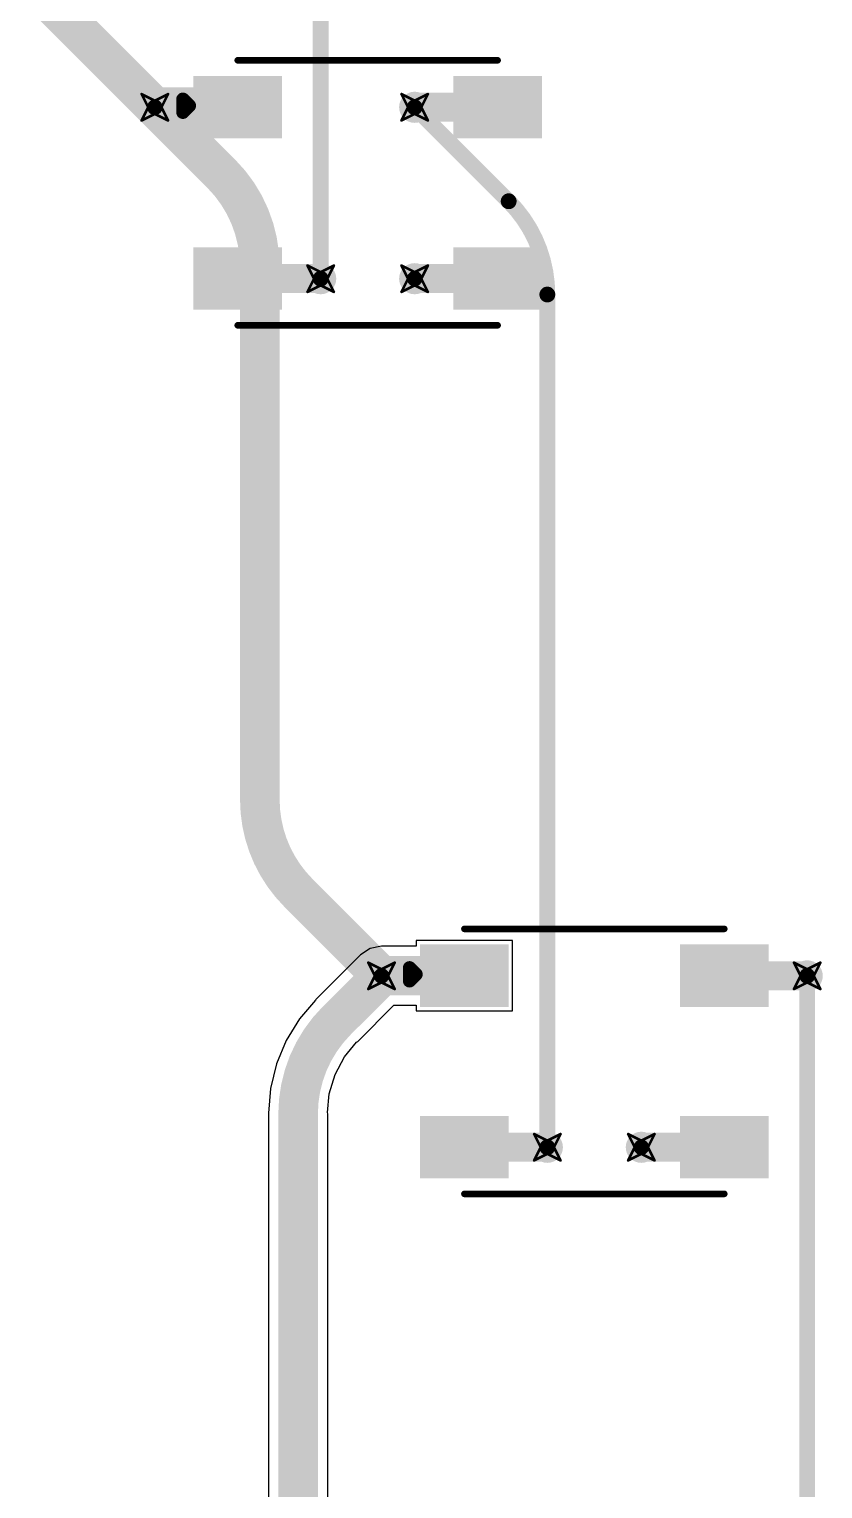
# Model space of a CAD drawing. Header units: inches. Extents: x -11 to 1110, y -7 to 455.
# Drawn here: x 234.2 to 249.47, y 139.37 to 167.47 of the extents above; entities that cross this region are included whole.
import ezdxf

# ---------------------------------------------------------------- set-up
doc = ezdxf.new("R2010")
doc.units = ezdxf.units.IN
for name, color, linetype in [('Bottom Layer', 5, 'Continuous'), ('Drill Drawing', 1, 'Continuous'), ('Top Layer', 1, 'Continuous'), ('Top Overlay', 2, 'Continuous'), ('Top Paste', 8, 'Continuous'), ('Top Solder', 216, 'Continuous'), ('Via Holes', 16, 'Continuous')]:
    doc.layers.add(name, color=color, linetype=linetype)

# ---------------------------------------------------------------- blocks, each defined once
blk = doc.blocks.new('WS2812B_B_W_82')
at = {"layer": 'Top Layer'}
for points in [[(-3.24999985, 2.15000078), (-1.75000031, 2.15000078), (-1.75000031, 1.15000278), (-3.24999985, 1.15000278)], [(3.24999985, 1.15000278), (1.75000031, 1.15000278), (1.75000031, 2.15000078), (3.24999985, 2.15000078)], [(-3.24999985, -1.15000024), (-1.75000031, -1.15000024), (-1.75000031, -2.14999824), (-3.24999985, -2.14999824)], [(1.75000031, -1.15000024), (3.24999985, -1.15000024), (3.24999985, -2.14999824), (1.75000031, -2.14999824)]]:
    blk.add_hatch(color=1, dxfattribs=at).paths.add_polyline_path(points)
at = {"layer": 'Top Paste'}
for points in [[(-3.24999985, 2.15000078), (-1.75000031, 2.15000078), (-1.75000031, 1.15000278), (-3.24999985, 1.15000278)], [(3.24999985, 1.15000278), (1.75000031, 1.15000278), (1.75000031, 2.15000078), (3.24999985, 2.15000078)], [(-3.24999985, -1.15000024), (-1.75000031, -1.15000024), (-1.75000031, -2.14999824), (-3.24999985, -2.14999824)], [(1.75000031, -1.15000024), (3.24999985, -1.15000024), (3.24999985, -2.14999824), (1.75000031, -2.14999824)]]:
    blk.add_hatch(color=8, dxfattribs=at).paths.add_polyline_path(points)
at = {"layer": 'Top Solder'}
for points in [[(-3.35159985, 2.25160078), (-1.64840031, 2.25160078), (-1.64840031, 1.04840278), (-3.35159985, 1.04840278)], [(3.35159985, 1.04840278), (1.64840031, 1.04840278), (1.64840031, 2.25160078), (3.35159985, 2.25160078)], [(-3.35159985, -1.04840024), (-1.64840031, -1.04840024), (-1.64840031, -2.25159824), (-3.35159985, -2.25159824)], [(1.64840031, -1.04840024), (3.35159985, -1.04840024), (3.35159985, -2.25159824), (1.64840031, -2.25159824)]]:
    blk.add_hatch(color=216, dxfattribs=at).paths.add_polyline_path(points)
at = {"layer": 'Top Overlay'}
for points in [[(-2.50000008, 2.55080008, 0.127, 0.127, 0), (2.50000008, 2.55080008, 0.127, 0.127, 0)], [(-3.556, 1.8034, 0.254, 0.254, 0), (-3.429, 1.6764, 0.254, 0.254, 0)], [(-3.556, 1.5494, 0.254, 0.254, 0), (-3.556, 1.8034, 0.254, 0.254, 0)], [(-3.556, 1.5494, 0.254, 0.254, 0), (-3.429, 1.6764, 0.254, 0.254, 0)], [(-2.50000008, -2.55079754, 0.127, 0.127, 0), (2.50000008, -2.55079754, 0.127, 0.127, 0)]]:
    blk.add_lwpolyline(points, format="xyseb", dxfattribs=at)
for points in [[(-2.53175008, 2.55080008, 0.0635, 0.0635, 1), (-2.46825008, 2.55080008, 0.0635, 0.0635, 1)], [(2.46825008, 2.55080008, 0.0635, 0.0635, 1), (2.53175008, 2.55080008, 0.0635, 0.0635, 1)], [(-3.619499999999999, 1.8034, 0.127, 0.127, 1), (-3.4925, 1.8034, 0.127, 0.127, 1)], [(-3.619499999999999, 1.8034, 0.127, 0.127, 1), (-3.4925, 1.8034, 0.127, 0.127, 1)], [(-3.4925, 1.6764, 0.127, 0.127, 1), (-3.3655, 1.6764, 0.127, 0.127, 1)], [(-3.4925, 1.6764, 0.127, 0.127, 1), (-3.3655, 1.6764, 0.127, 0.127, 1)], [(-3.619499999999999, 1.5494, 0.127, 0.127, 1), (-3.4925, 1.5494, 0.127, 0.127, 1)], [(-3.619499999999999, 1.5494, 0.127, 0.127, 1), (-3.4925, 1.5494, 0.127, 0.127, 1)], [(-2.53175008, -2.55079754, 0.0635, 0.0635, 1), (-2.46825008, -2.55079754, 0.0635, 0.0635, 1)], [(2.46825008, -2.55079754, 0.0635, 0.0635, 1), (2.53175008, -2.55079754, 0.0635, 0.0635, 1)]]:
    blk.add_lwpolyline(points, format="xyseb", close=True, dxfattribs=at)
blk = doc.blocks.new('WS2812B_B_W_91')
at = {"layer": 'Top Layer'}
for points in [[(-3.24999985, 2.15000078), (-1.75000031, 2.15000078), (-1.75000031, 1.15000278), (-3.24999985, 1.15000278)], [(3.24999985, 1.15000278), (1.75000031, 1.15000278), (1.75000031, 2.15000078), (3.24999985, 2.15000078)], [(-3.24999985, -1.15000024), (-1.75000031, -1.15000024), (-1.75000031, -2.14999824), (-3.24999985, -2.14999824)], [(1.75000031, -1.15000024), (3.24999985, -1.15000024), (3.24999985, -2.14999824), (1.75000031, -2.14999824)]]:
    blk.add_hatch(color=1, dxfattribs=at).paths.add_polyline_path(points)
at = {"layer": 'Top Paste'}
for points in [[(-3.24999985, 2.15000078), (-1.75000031, 2.15000078), (-1.75000031, 1.15000278), (-3.24999985, 1.15000278)], [(3.24999985, 1.15000278), (1.75000031, 1.15000278), (1.75000031, 2.15000078), (3.24999985, 2.15000078)], [(-3.24999985, -1.15000024), (-1.75000031, -1.15000024), (-1.75000031, -2.14999824), (-3.24999985, -2.14999824)], [(1.75000031, -1.15000024), (3.24999985, -1.15000024), (3.24999985, -2.14999824), (1.75000031, -2.14999824)]]:
    blk.add_hatch(color=8, dxfattribs=at).paths.add_polyline_path(points)
at = {"layer": 'Top Solder'}
for points in [[(-3.35159985, 2.25160078), (-1.64840031, 2.25160078), (-1.64840031, 1.04840278), (-3.35159985, 1.04840278)], [(3.35159985, 1.04840278), (1.64840031, 1.04840278), (1.64840031, 2.25160078), (3.35159985, 2.25160078)], [(-3.35159985, -1.04840024), (-1.64840031, -1.04840024), (-1.64840031, -2.25159824), (-3.35159985, -2.25159824)], [(1.64840031, -1.04840024), (3.35159985, -1.04840024), (3.35159985, -2.25159824), (1.64840031, -2.25159824)]]:
    blk.add_hatch(color=216, dxfattribs=at).paths.add_polyline_path(points)
at = {"layer": 'Top Overlay'}
for points in [[(-2.50000008, 2.55080008, 0.127, 0.127, 0), (2.50000008, 2.55080008, 0.127, 0.127, 0)], [(-3.556, 1.8034, 0.254, 0.254, 0), (-3.429, 1.6764, 0.254, 0.254, 0)], [(-3.556, 1.5494, 0.254, 0.254, 0), (-3.556, 1.8034, 0.254, 0.254, 0)], [(-3.556, 1.5494, 0.254, 0.254, 0), (-3.429, 1.6764, 0.254, 0.254, 0)], [(-2.50000008, -2.55079754, 0.127, 0.127, 0), (2.50000008, -2.55079754, 0.127, 0.127, 0)]]:
    blk.add_lwpolyline(points, format="xyseb", dxfattribs=at)
for points in [[(-2.53175008, 2.55080008, 0.0635, 0.0635, 1), (-2.46825008, 2.55080008, 0.0635, 0.0635, 1)], [(2.46825008, 2.55080008, 0.0635, 0.0635, 1), (2.53175008, 2.55080008, 0.0635, 0.0635, 1)], [(-3.619499999999999, 1.8034, 0.127, 0.127, 1), (-3.4925, 1.8034, 0.127, 0.127, 1)], [(-3.619499999999999, 1.8034, 0.127, 0.127, 1), (-3.4925, 1.8034, 0.127, 0.127, 1)], [(-3.4925, 1.6764, 0.127, 0.127, 1), (-3.3655, 1.6764, 0.127, 0.127, 1)], [(-3.4925, 1.6764, 0.127, 0.127, 1), (-3.3655, 1.6764, 0.127, 0.127, 1)], [(-3.619499999999999, 1.5494, 0.127, 0.127, 1), (-3.4925, 1.5494, 0.127, 0.127, 1)], [(-3.619499999999999, 1.5494, 0.127, 0.127, 1), (-3.4925, 1.5494, 0.127, 0.127, 1)], [(-2.53175008, -2.55079754, 0.0635, 0.0635, 1), (-2.46825008, -2.55079754, 0.0635, 0.0635, 1)], [(2.46825008, -2.55079754, 0.0635, 0.0635, 1), (2.53175008, -2.55079754, 0.0635, 0.0635, 1)]]:
    blk.add_lwpolyline(points, format="xyseb", close=True, dxfattribs=at)

msp = doc.modelspace()

# ---------------------------------------------------------------- hatches: boundary and pattern name
at = {"layer": 'Bottom Layer'}
h = msp.add_hatch(color=5, dxfattribs=at)
edge = h.paths.add_edge_path()
edge.add_arc((236.61236904, 165.96681056), 0.2999994, 0, 360)
h = msp.add_hatch(color=5, dxfattribs=at)
edge = h.paths.add_edge_path()
edge.add_arc((241.6123692, 165.96681056), 0.2999994, 0, 360)
h = msp.add_hatch(color=5, dxfattribs=at)
edge = h.paths.add_edge_path()
edge.add_arc((239.80363012, 162.66680954), 0.2999994, 0, 360)
h = msp.add_hatch(color=5, dxfattribs=at)
edge = h.paths.add_edge_path()
edge.add_arc((241.6123692, 162.66680954), 0.2999994, 0, 360)
h = msp.add_hatch(color=5, dxfattribs=at)
edge = h.paths.add_edge_path()
edge.add_arc((240.97386654, 149.24466468), 0.2999994, 0, 360)
h = msp.add_hatch(color=5, dxfattribs=at)
edge = h.paths.add_edge_path()
edge.add_arc((249.16512778, 149.24466468), 0.2999994, 0, 360)
h = msp.add_hatch(color=5, dxfattribs=at)
edge = h.paths.add_edge_path()
edge.add_arc((244.16512762, 145.94466366), 0.2999994, 0, 360)
h = msp.add_hatch(color=5, dxfattribs=at)
edge = h.paths.add_edge_path()
edge.add_arc((245.9738667, 145.94466366), 0.2999994, 0, 360)
at = {"layer": 'Top Layer'}
h = msp.add_hatch(color=1, dxfattribs=at)
edge = h.paths.add_edge_path()
edge.add_arc((236.61236904, 165.96681056), 0.2999994, 0, 360)
h = msp.add_hatch(color=1, dxfattribs=at)
edge = h.paths.add_edge_path()
edge.add_arc((241.6123692, 165.96681056), 0.2999994, 0, 360)
h = msp.add_hatch(color=1, dxfattribs=at)
edge = h.paths.add_edge_path()
edge.add_arc((239.80363012, 162.66680954), 0.2999994, 0, 360)
h = msp.add_hatch(color=1, dxfattribs=at)
edge = h.paths.add_edge_path()
edge.add_arc((241.6123692, 162.66680954), 0.2999994, 0, 360)
h = msp.add_hatch(color=1, dxfattribs=at)
edge = h.paths.add_edge_path()
edge.add_arc((240.97386654, 149.24466468), 0.2999994, 0, 360)
h = msp.add_hatch(color=1, dxfattribs=at)
edge = h.paths.add_edge_path()
edge.add_arc((249.16512778, 149.24466468), 0.2999994, 0, 360)
h = msp.add_hatch(color=1, dxfattribs=at)
edge = h.paths.add_edge_path()
edge.add_arc((244.16512762, 145.94466366), 0.2999994, 0, 360)
h = msp.add_hatch(color=1, dxfattribs=at)
edge = h.paths.add_edge_path()
edge.add_arc((245.9738667, 145.94466366), 0.2999994, 0, 360)
at = {"layer": 'Via Holes'}
h = msp.add_hatch(color=7, dxfattribs=at)
edge = h.paths.add_edge_path()
edge.add_arc((236.61236904, 165.96681056), 0.1499997, 0, 360)
h = msp.add_hatch(color=7, dxfattribs=at)
edge = h.paths.add_edge_path()
edge.add_arc((241.6123692, 165.96681056), 0.1499997, 0, 360)
h = msp.add_hatch(color=7, dxfattribs=at)
edge = h.paths.add_edge_path()
edge.add_arc((239.80363012, 162.66680954), 0.1499997, 0, 360)
h = msp.add_hatch(color=7, dxfattribs=at)
edge = h.paths.add_edge_path()
edge.add_arc((241.6123692, 162.66680954), 0.1499997, 0, 360)
h = msp.add_hatch(color=7, dxfattribs=at)
edge = h.paths.add_edge_path()
edge.add_arc((240.97386654, 149.24466468), 0.1499997, 0, 360)
h = msp.add_hatch(color=7, dxfattribs=at)
edge = h.paths.add_edge_path()
edge.add_arc((249.16512778, 149.24466468), 0.1499997, 0, 360)
h = msp.add_hatch(color=7, dxfattribs=at)
edge = h.paths.add_edge_path()
edge.add_arc((244.16512762, 145.94466366), 0.1499997, 0, 360)
h = msp.add_hatch(color=7, dxfattribs=at)
edge = h.paths.add_edge_path()
edge.add_arc((245.9738667, 145.94466366), 0.1499997, 0, 360)

# ---------------------------------------------------------------- linework, layer by layer
at = {"layer": 'Bottom Layer'}
for points in [[(239.80363012, 162.66680954, 0.3048, 0.3048, 0), (239.80363012, 178.8236454, 0.3048, 0.3048, 0)], [(234.57634822, 168.00283138, 0.7619999999999999, 0.7619999999999999, 0), (236.61236904, 165.96681056, 0.7619999999999999, 0.7619999999999999, 0)], [(236.61236904, 165.96681056, 0.7619999999999999, 0.7619999999999999, 0), (237.88905178, 164.69012782, 0.7619999999999999, 0.7619999999999999, 0)], [(241.6123692, 165.96681056, 0.3048, 0.3048, 0), (243.4211794, 164.15800036, 0.3048, 0.3048, 0)], [(237.88905178, 164.69012782, 0.7619999999999999, 0.7619999999999999, -0.198912367379658), (238.633, 162.89407604, 0.7619999999999999, 0.7619999999999999, 0)], [(243.4211794, 164.15800036, 0.3048, 0.3048, -0.198912367379658), (244.16512762, 162.36194858, 0.3048, 0.3048, 0)], [(238.633, 152.63763478, 0.7619999999999999, 0.7619999999999999, 0), (238.633, 162.89407604, 0.7619999999999999, 0.7619999999999999, 0)], [(244.16512762, 145.94466366, 0.3048, 0.3048, 0), (244.16512762, 162.36194858, 0.3048, 0.3048, 0)], [(239.37694822, 150.841583, 0.7619999999999999, 0.7619999999999999, -0.198912367379658), (238.633, 152.63763478, 0.7619999999999999, 0.7619999999999999, 0)], [(239.37694822, 150.841583, 0.7619999999999999, 0.7619999999999999, 0), (240.97386654, 149.24466468, 0.7619999999999999, 0.7619999999999999, 0)], [(249.16512778, 149.24466468, 0.5588, 0.5588, 0), (249.16512778, 149.24805558, 0.5588, 0.5588, 0)], [(249.16512778, 135.69223052, 0.3048, 0.3048, 0), (249.16512778, 149.24466468, 0.3048, 0.3048, 0)]]:
    msp.add_lwpolyline(points, format="xyseb", dxfattribs=at)
for points in [[(236.42186904, 165.96681056, 0.3809999999999999, 0.3809999999999999, 1), (236.80286904, 165.96681056, 0.3809999999999999, 0.3809999999999999, 1)], [(236.42186904, 165.96681056, 0.3809999999999999, 0.3809999999999999, 1), (236.80286904, 165.96681056, 0.3809999999999999, 0.3809999999999999, 1)], [(241.5361692, 165.96681056, 0.1524, 0.1524, 1), (241.6885692, 165.96681056, 0.1524, 0.1524, 1)], [(237.69855178, 164.69012782, 0.3809999999999999, 0.3809999999999999, 1), (238.07955178, 164.69012782, 0.3809999999999999, 0.3809999999999999, 1)], [(237.69855178, 164.69012782, 0.3809999999999999, 0.3809999999999999, 1), (238.07955178, 164.69012782, 0.3809999999999999, 0.3809999999999999, 1)], [(243.3449794, 164.15800036, 0.1524, 0.1524, 1), (243.4973794, 164.15800036, 0.1524, 0.1524, 1)], [(243.3449794, 164.15800036, 0.1524, 0.1524, 1), (243.4973794, 164.15800036, 0.1524, 0.1524, 1)], [(238.4425, 162.89407604, 0.3809999999999999, 0.3809999999999999, 1), (238.8235, 162.89407604, 0.3809999999999999, 0.3809999999999999, 1)], [(238.4425, 162.89407604, 0.3809999999999999, 0.3809999999999999, 1), (238.8235, 162.89407604, 0.3809999999999999, 0.3809999999999999, 1)], [(239.72743012, 162.66680954, 0.1524, 0.1524, 1), (239.87983012, 162.66680954, 0.1524, 0.1524, 1)], [(244.08892762, 162.36194858, 0.1524, 0.1524, 1), (244.24132762, 162.36194858, 0.1524, 0.1524, 1)], [(244.08892762, 162.36194858, 0.1524, 0.1524, 1), (244.24132762, 162.36194858, 0.1524, 0.1524, 1)], [(238.4425, 152.63763478, 0.3809999999999999, 0.3809999999999999, 1), (238.8235, 152.63763478, 0.3809999999999999, 0.3809999999999999, 1)], [(238.4425, 152.63763478, 0.3809999999999999, 0.3809999999999999, 1), (238.8235, 152.63763478, 0.3809999999999999, 0.3809999999999999, 1)], [(239.18644822, 150.841583, 0.3809999999999999, 0.3809999999999999, 1), (239.56744822, 150.841583, 0.3809999999999999, 0.3809999999999999, 1)], [(239.18644822, 150.841583, 0.3809999999999999, 0.3809999999999999, 1), (239.56744822, 150.841583, 0.3809999999999999, 0.3809999999999999, 1)], [(240.78336654, 149.24466468, 0.3809999999999999, 0.3809999999999999, 1), (241.16436654, 149.24466468, 0.3809999999999999, 0.3809999999999999, 1)], [(249.02542778, 149.24805558, 0.2794, 0.2794, 1), (249.30482778, 149.24805558, 0.2794, 0.2794, 1)], [(249.02542778, 149.24466468, 0.2794, 0.2794, 1), (249.30482778, 149.24466468, 0.2794, 0.2794, 1)], [(249.08892778, 149.24466468, 0.1524, 0.1524, 1), (249.24132778, 149.24466468, 0.1524, 0.1524, 1)], [(244.08892762, 145.94466366, 0.1524, 0.1524, 1), (244.24132762, 145.94466366, 0.1524, 0.1524, 1)]]:
    msp.add_lwpolyline(points, format="xyseb", close=True, dxfattribs=at)
at = {"layer": 'Drill Drawing'}
for points in [[(236.35836904, 166.22081056, 0.0508, 0.0508, 0), (236.61236904, 166.09381056, 0.0508, 0.0508, 0)], [(236.35836904, 166.22081056, 0.0508, 0.0508, 0), (236.48536904, 165.96681056, 0.0508, 0.0508, 0)], [(236.61236904, 166.09381056, 0.0508, 0.0508, 0), (236.86636904, 166.22081056, 0.0508, 0.0508, 0)], [(236.73936904, 165.96681056, 0.0508, 0.0508, 0), (236.86636904, 166.22081056, 0.0508, 0.0508, 0)], [(241.3583692, 166.22081056, 0.0508, 0.0508, 0), (241.6123692, 166.09381056, 0.0508, 0.0508, 0)], [(241.3583692, 166.22081056, 0.0508, 0.0508, 0), (241.4853692, 165.96681056, 0.0508, 0.0508, 0)], [(241.6123692, 166.09381056, 0.0508, 0.0508, 0), (241.8663692, 166.22081056, 0.0508, 0.0508, 0)], [(241.7393692, 165.96681056, 0.0508, 0.0508, 0), (241.8663692, 166.22081056, 0.0508, 0.0508, 0)], [(236.35836904, 165.71281056, 0.0508, 0.0508, 0), (236.48536904, 165.96681056, 0.0508, 0.0508, 0)], [(236.35836904, 165.71281056, 0.0508, 0.0508, 0), (236.61236904, 165.83981056, 0.0508, 0.0508, 0)], [(236.61236904, 165.83981056, 0.0508, 0.0508, 0), (236.86636904, 165.71281056, 0.0508, 0.0508, 0)], [(236.73936904, 165.96681056, 0.0508, 0.0508, 0), (236.86636904, 165.71281056, 0.0508, 0.0508, 0)], [(241.3583692, 165.71281056, 0.0508, 0.0508, 0), (241.4853692, 165.96681056, 0.0508, 0.0508, 0)], [(241.3583692, 165.71281056, 0.0508, 0.0508, 0), (241.6123692, 165.83981056, 0.0508, 0.0508, 0)], [(241.6123692, 165.83981056, 0.0508, 0.0508, 0), (241.8663692, 165.71281056, 0.0508, 0.0508, 0)], [(241.7393692, 165.96681056, 0.0508, 0.0508, 0), (241.8663692, 165.71281056, 0.0508, 0.0508, 0)], [(239.54963012, 162.92080954, 0.0508, 0.0508, 0), (239.80363012, 162.79380954, 0.0508, 0.0508, 0)], [(239.54963012, 162.92080954, 0.0508, 0.0508, 0), (239.67663012, 162.66680954, 0.0508, 0.0508, 0)], [(239.80363012, 162.79380954, 0.0508, 0.0508, 0), (240.05763012, 162.92080954, 0.0508, 0.0508, 0)], [(239.93063012, 162.66680954, 0.0508, 0.0508, 0), (240.05763012, 162.92080954, 0.0508, 0.0508, 0)], [(241.3583692, 162.92080954, 0.0508, 0.0508, 0), (241.6123692, 162.79380954, 0.0508, 0.0508, 0)], [(241.3583692, 162.92080954, 0.0508, 0.0508, 0), (241.4853692, 162.66680954, 0.0508, 0.0508, 0)], [(241.6123692, 162.79380954, 0.0508, 0.0508, 0), (241.8663692, 162.92080954, 0.0508, 0.0508, 0)], [(241.7393692, 162.66680954, 0.0508, 0.0508, 0), (241.8663692, 162.92080954, 0.0508, 0.0508, 0)], [(239.54963012, 162.41280954, 0.0508, 0.0508, 0), (239.67663012, 162.66680954, 0.0508, 0.0508, 0)], [(239.54963012, 162.41280954, 0.0508, 0.0508, 0), (239.80363012, 162.53980954, 0.0508, 0.0508, 0)], [(239.80363012, 162.53980954, 0.0508, 0.0508, 0), (240.05763012, 162.41280954, 0.0508, 0.0508, 0)], [(239.93063012, 162.66680954, 0.0508, 0.0508, 0), (240.05763012, 162.41280954, 0.0508, 0.0508, 0)], [(241.3583692, 162.41280954, 0.0508, 0.0508, 0), (241.4853692, 162.66680954, 0.0508, 0.0508, 0)], [(241.3583692, 162.41280954, 0.0508, 0.0508, 0), (241.6123692, 162.53980954, 0.0508, 0.0508, 0)], [(241.6123692, 162.53980954, 0.0508, 0.0508, 0), (241.8663692, 162.41280954, 0.0508, 0.0508, 0)], [(241.7393692, 162.66680954, 0.0508, 0.0508, 0), (241.8663692, 162.41280954, 0.0508, 0.0508, 0)], [(240.71986654, 149.49866468, 0.0508, 0.0508, 0), (240.97386654, 149.37166468, 0.0508, 0.0508, 0)], [(240.71986654, 149.49866468, 0.0508, 0.0508, 0), (240.84686654, 149.24466468, 0.0508, 0.0508, 0)], [(240.97386654, 149.37166468, 0.0508, 0.0508, 0), (241.22786654, 149.49866468, 0.0508, 0.0508, 0)], [(241.10086654, 149.24466468, 0.0508, 0.0508, 0), (241.22786654, 149.49866468, 0.0508, 0.0508, 0)], [(248.91112778, 149.49866468, 0.0508, 0.0508, 0), (249.16512778, 149.37166468, 0.0508, 0.0508, 0)], [(248.91112778, 149.49866468, 0.0508, 0.0508, 0), (249.03812778, 149.24466468, 0.0508, 0.0508, 0)], [(249.16512778, 149.37166468, 0.0508, 0.0508, 0), (249.41912778, 149.49866468, 0.0508, 0.0508, 0)], [(249.29212778, 149.24466468, 0.0508, 0.0508, 0), (249.41912778, 149.49866468, 0.0508, 0.0508, 0)], [(240.71986654, 148.99066468, 0.0508, 0.0508, 0), (240.84686654, 149.24466468, 0.0508, 0.0508, 0)], [(241.10086654, 149.24466468, 0.0508, 0.0508, 0), (241.22786654, 148.99066468, 0.0508, 0.0508, 0)], [(248.91112778, 148.99066468, 0.0508, 0.0508, 0), (249.03812778, 149.24466468, 0.0508, 0.0508, 0)], [(249.29212778, 149.24466468, 0.0508, 0.0508, 0), (249.41912778, 148.99066468, 0.0508, 0.0508, 0)], [(240.71986654, 148.99066468, 0.0508, 0.0508, 0), (240.97386654, 149.11766468, 0.0508, 0.0508, 0)], [(240.97386654, 149.11766468, 0.0508, 0.0508, 0), (241.22786654, 148.99066468, 0.0508, 0.0508, 0)], [(248.91112778, 148.99066468, 0.0508, 0.0508, 0), (249.16512778, 149.11766468, 0.0508, 0.0508, 0)], [(249.16512778, 149.11766468, 0.0508, 0.0508, 0), (249.41912778, 148.99066468, 0.0508, 0.0508, 0)], [(243.91112762, 146.19866366, 0.0508, 0.0508, 0), (244.16512762, 146.07166366, 0.0508, 0.0508, 0)], [(243.91112762, 146.19866366, 0.0508, 0.0508, 0), (244.03812762, 145.94466366, 0.0508, 0.0508, 0)], [(244.16512762, 146.07166366, 0.0508, 0.0508, 0), (244.41912762, 146.19866366, 0.0508, 0.0508, 0)], [(244.29212762, 145.94466366, 0.0508, 0.0508, 0), (244.41912762, 146.19866366, 0.0508, 0.0508, 0)], [(245.7198667, 146.19866366, 0.0508, 0.0508, 0), (245.9738667, 146.07166366, 0.0508, 0.0508, 0)], [(245.7198667, 146.19866366, 0.0508, 0.0508, 0), (245.8468667, 145.94466366, 0.0508, 0.0508, 0)], [(245.9738667, 146.07166366, 0.0508, 0.0508, 0), (246.2278667, 146.19866366, 0.0508, 0.0508, 0)], [(246.1008667, 145.94466366, 0.0508, 0.0508, 0), (246.2278667, 146.19866366, 0.0508, 0.0508, 0)], [(243.91112762, 145.69066366, 0.0508, 0.0508, 0), (244.03812762, 145.94466366, 0.0508, 0.0508, 0)], [(244.29212762, 145.94466366, 0.0508, 0.0508, 0), (244.41912762, 145.69066366, 0.0508, 0.0508, 0)], [(245.7198667, 145.69066366, 0.0508, 0.0508, 0), (245.8468667, 145.94466366, 0.0508, 0.0508, 0)], [(246.1008667, 145.94466366, 0.0508, 0.0508, 0), (246.2278667, 145.69066366, 0.0508, 0.0508, 0)], [(243.91112762, 145.69066366, 0.0508, 0.0508, 0), (244.16512762, 145.81766366, 0.0508, 0.0508, 0)], [(244.16512762, 145.81766366, 0.0508, 0.0508, 0), (244.41912762, 145.69066366, 0.0508, 0.0508, 0)], [(245.7198667, 145.69066366, 0.0508, 0.0508, 0), (245.9738667, 145.81766366, 0.0508, 0.0508, 0)], [(245.9738667, 145.81766366, 0.0508, 0.0508, 0), (246.2278667, 145.69066366, 0.0508, 0.0508, 0)]]:
    msp.add_lwpolyline(points, format="xyseb", dxfattribs=at)
for points in [[(236.34566904, 166.22081056, 0.0254, 0.0254, 1), (236.37106904, 166.22081056, 0.0254, 0.0254, 1)], [(236.34566904, 166.22081056, 0.0254, 0.0254, 1), (236.37106904, 166.22081056, 0.0254, 0.0254, 1)], [(236.59966904, 166.09381056, 0.0254, 0.0254, 1), (236.62506904, 166.09381056, 0.0254, 0.0254, 1)], [(236.59966904, 166.09381056, 0.0254, 0.0254, 1), (236.62506904, 166.09381056, 0.0254, 0.0254, 1)], [(236.85366904, 166.22081056, 0.0254, 0.0254, 1), (236.87906904, 166.22081056, 0.0254, 0.0254, 1)], [(236.85366904, 166.22081056, 0.0254, 0.0254, 1), (236.87906904, 166.22081056, 0.0254, 0.0254, 1)], [(241.3456692, 166.22081056, 0.0254, 0.0254, 1), (241.3710692, 166.22081056, 0.0254, 0.0254, 1)], [(241.3456692, 166.22081056, 0.0254, 0.0254, 1), (241.3710692, 166.22081056, 0.0254, 0.0254, 1)], [(241.5996692, 166.09381056, 0.0254, 0.0254, 1), (241.6250692, 166.09381056, 0.0254, 0.0254, 1)], [(241.5996692, 166.09381056, 0.0254, 0.0254, 1), (241.6250692, 166.09381056, 0.0254, 0.0254, 1)], [(241.8536692, 166.22081056, 0.0254, 0.0254, 1), (241.8790692, 166.22081056, 0.0254, 0.0254, 1)], [(241.8536692, 166.22081056, 0.0254, 0.0254, 1), (241.8790692, 166.22081056, 0.0254, 0.0254, 1)], [(236.47266904, 165.96681056, 0.0254, 0.0254, 1), (236.49806904, 165.96681056, 0.0254, 0.0254, 1)], [(236.47266904, 165.96681056, 0.0254, 0.0254, 1), (236.49806904, 165.96681056, 0.0254, 0.0254, 1)], [(236.59966904, 165.83981056, 0.0254, 0.0254, 1), (236.62506904, 165.83981056, 0.0254, 0.0254, 1)], [(236.59966904, 165.83981056, 0.0254, 0.0254, 1), (236.62506904, 165.83981056, 0.0254, 0.0254, 1)], [(236.72666904, 165.96681056, 0.0254, 0.0254, 1), (236.75206904, 165.96681056, 0.0254, 0.0254, 1)], [(236.72666904, 165.96681056, 0.0254, 0.0254, 1), (236.75206904, 165.96681056, 0.0254, 0.0254, 1)], [(241.4726692, 165.96681056, 0.0254, 0.0254, 1), (241.4980692, 165.96681056, 0.0254, 0.0254, 1)], [(241.4726692, 165.96681056, 0.0254, 0.0254, 1), (241.4980692, 165.96681056, 0.0254, 0.0254, 1)], [(241.5996692, 165.83981056, 0.0254, 0.0254, 1), (241.6250692, 165.83981056, 0.0254, 0.0254, 1)], [(241.5996692, 165.83981056, 0.0254, 0.0254, 1), (241.6250692, 165.83981056, 0.0254, 0.0254, 1)], [(241.7266692, 165.96681056, 0.0254, 0.0254, 1), (241.7520692, 165.96681056, 0.0254, 0.0254, 1)], [(241.7266692, 165.96681056, 0.0254, 0.0254, 1), (241.7520692, 165.96681056, 0.0254, 0.0254, 1)], [(236.34566904, 165.71281056, 0.0254, 0.0254, 1), (236.37106904, 165.71281056, 0.0254, 0.0254, 1)], [(236.34566904, 165.71281056, 0.0254, 0.0254, 1), (236.37106904, 165.71281056, 0.0254, 0.0254, 1)], [(236.85366904, 165.71281056, 0.0254, 0.0254, 1), (236.87906904, 165.71281056, 0.0254, 0.0254, 1)], [(236.85366904, 165.71281056, 0.0254, 0.0254, 1), (236.87906904, 165.71281056, 0.0254, 0.0254, 1)], [(241.3456692, 165.71281056, 0.0254, 0.0254, 1), (241.3710692, 165.71281056, 0.0254, 0.0254, 1)], [(241.3456692, 165.71281056, 0.0254, 0.0254, 1), (241.3710692, 165.71281056, 0.0254, 0.0254, 1)], [(241.8536692, 165.71281056, 0.0254, 0.0254, 1), (241.8790692, 165.71281056, 0.0254, 0.0254, 1)], [(241.8536692, 165.71281056, 0.0254, 0.0254, 1), (241.8790692, 165.71281056, 0.0254, 0.0254, 1)], [(239.53693012, 162.92080954, 0.0254, 0.0254, 1), (239.56233012, 162.92080954, 0.0254, 0.0254, 1)], [(239.53693012, 162.92080954, 0.0254, 0.0254, 1), (239.56233012, 162.92080954, 0.0254, 0.0254, 1)], [(239.79093012, 162.79380954, 0.0254, 0.0254, 1), (239.81633012, 162.79380954, 0.0254, 0.0254, 1)], [(239.79093012, 162.79380954, 0.0254, 0.0254, 1), (239.81633012, 162.79380954, 0.0254, 0.0254, 1)], [(240.04493012, 162.92080954, 0.0254, 0.0254, 1), (240.07033012, 162.92080954, 0.0254, 0.0254, 1)], [(240.04493012, 162.92080954, 0.0254, 0.0254, 1), (240.07033012, 162.92080954, 0.0254, 0.0254, 1)], [(241.3456692, 162.92080954, 0.0254, 0.0254, 1), (241.3710692, 162.92080954, 0.0254, 0.0254, 1)], [(241.3456692, 162.92080954, 0.0254, 0.0254, 1), (241.3710692, 162.92080954, 0.0254, 0.0254, 1)], [(241.5996692, 162.79380954, 0.0254, 0.0254, 1), (241.6250692, 162.79380954, 0.0254, 0.0254, 1)], [(241.5996692, 162.79380954, 0.0254, 0.0254, 1), (241.6250692, 162.79380954, 0.0254, 0.0254, 1)], [(241.8536692, 162.92080954, 0.0254, 0.0254, 1), (241.8790692, 162.92080954, 0.0254, 0.0254, 1)], [(241.8536692, 162.92080954, 0.0254, 0.0254, 1), (241.8790692, 162.92080954, 0.0254, 0.0254, 1)], [(239.53693012, 162.41280954, 0.0254, 0.0254, 1), (239.56233012, 162.41280954, 0.0254, 0.0254, 1)], [(239.53693012, 162.41280954, 0.0254, 0.0254, 1), (239.56233012, 162.41280954, 0.0254, 0.0254, 1)], [(239.66393012, 162.66680954, 0.0254, 0.0254, 1), (239.68933012, 162.66680954, 0.0254, 0.0254, 1)], [(239.66393012, 162.66680954, 0.0254, 0.0254, 1), (239.68933012, 162.66680954, 0.0254, 0.0254, 1)], [(239.79093012, 162.53980954, 0.0254, 0.0254, 1), (239.81633012, 162.53980954, 0.0254, 0.0254, 1)], [(239.79093012, 162.53980954, 0.0254, 0.0254, 1), (239.81633012, 162.53980954, 0.0254, 0.0254, 1)], [(239.91793012, 162.66680954, 0.0254, 0.0254, 1), (239.94333012, 162.66680954, 0.0254, 0.0254, 1)], [(239.91793012, 162.66680954, 0.0254, 0.0254, 1), (239.94333012, 162.66680954, 0.0254, 0.0254, 1)], [(240.04493012, 162.41280954, 0.0254, 0.0254, 1), (240.07033012, 162.41280954, 0.0254, 0.0254, 1)], [(240.04493012, 162.41280954, 0.0254, 0.0254, 1), (240.07033012, 162.41280954, 0.0254, 0.0254, 1)], [(241.3456692, 162.41280954, 0.0254, 0.0254, 1), (241.3710692, 162.41280954, 0.0254, 0.0254, 1)], [(241.3456692, 162.41280954, 0.0254, 0.0254, 1), (241.3710692, 162.41280954, 0.0254, 0.0254, 1)], [(241.4726692, 162.66680954, 0.0254, 0.0254, 1), (241.4980692, 162.66680954, 0.0254, 0.0254, 1)], [(241.4726692, 162.66680954, 0.0254, 0.0254, 1), (241.4980692, 162.66680954, 0.0254, 0.0254, 1)], [(241.5996692, 162.53980954, 0.0254, 0.0254, 1), (241.6250692, 162.53980954, 0.0254, 0.0254, 1)], [(241.5996692, 162.53980954, 0.0254, 0.0254, 1), (241.6250692, 162.53980954, 0.0254, 0.0254, 1)], [(241.7266692, 162.66680954, 0.0254, 0.0254, 1), (241.7520692, 162.66680954, 0.0254, 0.0254, 1)], [(241.7266692, 162.66680954, 0.0254, 0.0254, 1), (241.7520692, 162.66680954, 0.0254, 0.0254, 1)], [(241.8536692, 162.41280954, 0.0254, 0.0254, 1), (241.8790692, 162.41280954, 0.0254, 0.0254, 1)], [(241.8536692, 162.41280954, 0.0254, 0.0254, 1), (241.8790692, 162.41280954, 0.0254, 0.0254, 1)], [(240.70716654, 149.49866468, 0.0254, 0.0254, 1), (240.73256654, 149.49866468, 0.0254, 0.0254, 1)], [(240.70716654, 149.49866468, 0.0254, 0.0254, 1), (240.73256654, 149.49866468, 0.0254, 0.0254, 1)], [(241.21516654, 149.49866468, 0.0254, 0.0254, 1), (241.24056654, 149.49866468, 0.0254, 0.0254, 1)], [(241.21516654, 149.49866468, 0.0254, 0.0254, 1), (241.24056654, 149.49866468, 0.0254, 0.0254, 1)], [(248.89842778, 149.49866468, 0.0254, 0.0254, 1), (248.92382778, 149.49866468, 0.0254, 0.0254, 1)], [(248.89842778, 149.49866468, 0.0254, 0.0254, 1), (248.92382778, 149.49866468, 0.0254, 0.0254, 1)], [(249.40642778, 149.49866468, 0.0254, 0.0254, 1), (249.43182778, 149.49866468, 0.0254, 0.0254, 1)], [(249.40642778, 149.49866468, 0.0254, 0.0254, 1), (249.43182778, 149.49866468, 0.0254, 0.0254, 1)], [(240.83416654, 149.24466468, 0.0254, 0.0254, 1), (240.85956654, 149.24466468, 0.0254, 0.0254, 1)], [(240.83416654, 149.24466468, 0.0254, 0.0254, 1), (240.85956654, 149.24466468, 0.0254, 0.0254, 1)], [(240.96116654, 149.37166468, 0.0254, 0.0254, 1), (240.98656654, 149.37166468, 0.0254, 0.0254, 1)], [(240.96116654, 149.37166468, 0.0254, 0.0254, 1), (240.98656654, 149.37166468, 0.0254, 0.0254, 1)], [(241.08816654, 149.24466468, 0.0254, 0.0254, 1), (241.11356654, 149.24466468, 0.0254, 0.0254, 1)], [(241.08816654, 149.24466468, 0.0254, 0.0254, 1), (241.11356654, 149.24466468, 0.0254, 0.0254, 1)], [(249.02542778, 149.24466468, 0.0254, 0.0254, 1), (249.05082778, 149.24466468, 0.0254, 0.0254, 1)], [(249.02542778, 149.24466468, 0.0254, 0.0254, 1), (249.05082778, 149.24466468, 0.0254, 0.0254, 1)], [(249.15242778, 149.37166468, 0.0254, 0.0254, 1), (249.17782778, 149.37166468, 0.0254, 0.0254, 1)], [(249.15242778, 149.37166468, 0.0254, 0.0254, 1), (249.17782778, 149.37166468, 0.0254, 0.0254, 1)], [(249.27942778, 149.24466468, 0.0254, 0.0254, 1), (249.30482778, 149.24466468, 0.0254, 0.0254, 1)], [(249.27942778, 149.24466468, 0.0254, 0.0254, 1), (249.30482778, 149.24466468, 0.0254, 0.0254, 1)], [(240.70716654, 148.99066468, 0.0254, 0.0254, 1), (240.73256654, 148.99066468, 0.0254, 0.0254, 1)], [(240.70716654, 148.99066468, 0.0254, 0.0254, 1), (240.73256654, 148.99066468, 0.0254, 0.0254, 1)], [(240.96116654, 149.11766468, 0.0254, 0.0254, 1), (240.98656654, 149.11766468, 0.0254, 0.0254, 1)], [(240.96116654, 149.11766468, 0.0254, 0.0254, 1), (240.98656654, 149.11766468, 0.0254, 0.0254, 1)], [(241.21516654, 148.99066468, 0.0254, 0.0254, 1), (241.24056654, 148.99066468, 0.0254, 0.0254, 1)], [(241.21516654, 148.99066468, 0.0254, 0.0254, 1), (241.24056654, 148.99066468, 0.0254, 0.0254, 1)], [(248.89842778, 148.99066468, 0.0254, 0.0254, 1), (248.92382778, 148.99066468, 0.0254, 0.0254, 1)], [(248.89842778, 148.99066468, 0.0254, 0.0254, 1), (248.92382778, 148.99066468, 0.0254, 0.0254, 1)], [(249.15242778, 149.11766468, 0.0254, 0.0254, 1), (249.17782778, 149.11766468, 0.0254, 0.0254, 1)], [(249.15242778, 149.11766468, 0.0254, 0.0254, 1), (249.17782778, 149.11766468, 0.0254, 0.0254, 1)], [(249.40642778, 148.99066468, 0.0254, 0.0254, 1), (249.43182778, 148.99066468, 0.0254, 0.0254, 1)], [(249.40642778, 148.99066468, 0.0254, 0.0254, 1), (249.43182778, 148.99066468, 0.0254, 0.0254, 1)], [(243.89842762, 146.19866366, 0.0254, 0.0254, 1), (243.92382762, 146.19866366, 0.0254, 0.0254, 1)], [(243.89842762, 146.19866366, 0.0254, 0.0254, 1), (243.92382762, 146.19866366, 0.0254, 0.0254, 1)], [(244.40642762, 146.19866366, 0.0254, 0.0254, 1), (244.43182762, 146.19866366, 0.0254, 0.0254, 1)], [(244.40642762, 146.19866366, 0.0254, 0.0254, 1), (244.43182762, 146.19866366, 0.0254, 0.0254, 1)], [(245.7071667, 146.19866366, 0.0254, 0.0254, 1), (245.7325667, 146.19866366, 0.0254, 0.0254, 1)], [(245.7071667, 146.19866366, 0.0254, 0.0254, 1), (245.7325667, 146.19866366, 0.0254, 0.0254, 1)], [(246.2151667, 146.19866366, 0.0254, 0.0254, 1), (246.2405667, 146.19866366, 0.0254, 0.0254, 1)], [(246.2151667, 146.19866366, 0.0254, 0.0254, 1), (246.2405667, 146.19866366, 0.0254, 0.0254, 1)], [(244.02542762, 145.94466366, 0.0254, 0.0254, 1), (244.05082762, 145.94466366, 0.0254, 0.0254, 1)], [(244.02542762, 145.94466366, 0.0254, 0.0254, 1), (244.05082762, 145.94466366, 0.0254, 0.0254, 1)], [(244.15242762, 146.07166366, 0.0254, 0.0254, 1), (244.17782762, 146.07166366, 0.0254, 0.0254, 1)], [(244.15242762, 146.07166366, 0.0254, 0.0254, 1), (244.17782762, 146.07166366, 0.0254, 0.0254, 1)], [(244.27942762, 145.94466366, 0.0254, 0.0254, 1), (244.30482762, 145.94466366, 0.0254, 0.0254, 1)], [(244.27942762, 145.94466366, 0.0254, 0.0254, 1), (244.30482762, 145.94466366, 0.0254, 0.0254, 1)], [(245.8341667, 145.94466366, 0.0254, 0.0254, 1), (245.8595667, 145.94466366, 0.0254, 0.0254, 1)], [(245.8341667, 145.94466366, 0.0254, 0.0254, 1), (245.8595667, 145.94466366, 0.0254, 0.0254, 1)], [(245.9611667, 146.07166366, 0.0254, 0.0254, 1), (245.9865667, 146.07166366, 0.0254, 0.0254, 1)], [(245.9611667, 146.07166366, 0.0254, 0.0254, 1), (245.9865667, 146.07166366, 0.0254, 0.0254, 1)], [(246.0881667, 145.94466366, 0.0254, 0.0254, 1), (246.1135667, 145.94466366, 0.0254, 0.0254, 1)], [(246.0881667, 145.94466366, 0.0254, 0.0254, 1), (246.1135667, 145.94466366, 0.0254, 0.0254, 1)], [(243.89842762, 145.69066366, 0.0254, 0.0254, 1), (243.92382762, 145.69066366, 0.0254, 0.0254, 1)], [(243.89842762, 145.69066366, 0.0254, 0.0254, 1), (243.92382762, 145.69066366, 0.0254, 0.0254, 1)], [(244.15242762, 145.81766366, 0.0254, 0.0254, 1), (244.17782762, 145.81766366, 0.0254, 0.0254, 1)], [(244.15242762, 145.81766366, 0.0254, 0.0254, 1), (244.17782762, 145.81766366, 0.0254, 0.0254, 1)], [(244.40642762, 145.69066366, 0.0254, 0.0254, 1), (244.43182762, 145.69066366, 0.0254, 0.0254, 1)], [(244.40642762, 145.69066366, 0.0254, 0.0254, 1), (244.43182762, 145.69066366, 0.0254, 0.0254, 1)], [(245.7071667, 145.69066366, 0.0254, 0.0254, 1), (245.7325667, 145.69066366, 0.0254, 0.0254, 1)], [(245.7071667, 145.69066366, 0.0254, 0.0254, 1), (245.7325667, 145.69066366, 0.0254, 0.0254, 1)], [(245.9611667, 145.81766366, 0.0254, 0.0254, 1), (245.9865667, 145.81766366, 0.0254, 0.0254, 1)], [(245.9611667, 145.81766366, 0.0254, 0.0254, 1), (245.9865667, 145.81766366, 0.0254, 0.0254, 1)], [(246.2151667, 145.69066366, 0.0254, 0.0254, 1), (246.2405667, 145.69066366, 0.0254, 0.0254, 1)], [(246.2151667, 145.69066366, 0.0254, 0.0254, 1), (246.2405667, 145.69066366, 0.0254, 0.0254, 1)]]:
    msp.add_lwpolyline(points, format="xyseb", close=True, dxfattribs=at)
at = {"layer": 'Top Layer'}
for p, q in [((240.97386654, 149.81780298), (240.75583294, 149.77443248)), ((241.64169858, 149.81780298), (240.97386654, 149.81780298)), ((243.49729558, 149.92585458), (241.64169858, 149.92585458)), ((241.64169858, 149.92585458), (241.64169858, 149.81780298)), ((243.49729558, 148.57025658), (243.49729558, 149.92585458)), ((240.56416708, 149.6407091), (239.71067628, 148.7872183)), ((240.5709946, 149.65092752), (240.56416708, 149.6407091)), ((240.75583294, 149.77443248), (240.5709946, 149.65092752)), ((239.70422722, 148.7775663), (239.39486792, 148.41535468)), ((239.71067628, 148.7872183), (239.70422722, 148.7775663)), ((240.51642016, 147.98147442), (241.21325392, 148.67830818)), ((241.21325392, 148.67830818), (241.64169858, 148.67830818)), ((241.64169858, 148.67830818), (241.64169858, 148.57025658)), ((239.39486792, 148.41535468), (239.14001194, 147.99947032)), ((241.64169858, 148.57025658), (243.49729558, 148.57025658)), ((239.14001194, 147.99947032), (238.95335496, 147.54883622)), ((240.26493222, 147.68722558), (240.49427136, 147.96667638)), ((240.49427136, 147.96667638), (240.51642016, 147.98147442)), ((238.95335496, 147.54883622), (238.8394893, 147.07455218)), ((240.08214366, 147.34525268), (240.26493222, 147.68722558)), ((239.96958102, 146.97418916), (240.08214366, 147.34525268)), ((238.8394893, 147.07455218), (238.8021132, 146.59966108)), ((239.93414802, 146.61442864), (239.96958102, 146.97418916)), ((238.8021132, 146.59966108), (238.7998526, 146.58829458)), ((238.7998526, 146.58829458), (238.7998526, 135.41810356)), ((239.9393474, 146.58829458), (239.93414802, 146.61442864)), ((239.9393474, 135.41810356), (239.9393474, 146.58829458))]:
    msp.add_line(p, q, dxfattribs=at)
for points in [[(236.61236904, 165.97020146, 0.7619999999999999, 0.7619999999999999, 0), (238.20799958, 165.97020146, 0.7619999999999999, 0.7619999999999999, 0)], [(241.6123692, 165.97020146, 0.5588, 0.5588, 0), (243.20799974, 165.97020146, 0.5588, 0.5588, 0)], [(238.20799958, 162.67020044, 0.5588, 0.5588, 0), (239.80363012, 162.67020044, 0.5588, 0.5588, 0)], [(241.6123692, 162.67020044, 0.5588, 0.5588, 0), (243.20799974, 162.67020044, 0.5588, 0.5588, 0)], [(240.11354822, 148.38434636, 0.7619999999999999, 0.7619999999999999, 0), (240.97386654, 149.24466468, 0.7619999999999999, 0.7619999999999999, 0)], [(240.97386654, 149.24805558, 0.7619999999999999, 0.7619999999999999, 0), (242.56949708, 149.24805558, 0.7619999999999999, 0.7619999999999999, 0)], [(247.56949724, 149.24805558, 0.5588, 0.5588, 0), (249.16512778, 149.24805558, 0.5588, 0.5588, 0)], [(239.3696, 146.58829458, 0.7619999999999999, 0.7619999999999999, -0.198912367379658), (240.11354822, 148.38434636, 0.7619999999999999, 0.7619999999999999, 0)], [(239.3696, 135.41810356, 0.7619999999999999, 0.7619999999999999, 0), (239.3696, 146.58829458, 0.7619999999999999, 0.7619999999999999, 0)], [(242.56949708, 145.94805456, 0.5588, 0.5588, 0), (244.16512762, 145.94805456, 0.5588, 0.5588, 0)], [(245.9738667, 145.94805456, 0.5588, 0.5588, 0), (247.56949724, 145.94805456, 0.5588, 0.5588, 0)]]:
    msp.add_lwpolyline(points, format="xyseb", dxfattribs=at)
for points in [[(236.42186904, 165.97020146, 0.3809999999999999, 0.3809999999999999, 1), (236.80286904, 165.97020146, 0.3809999999999999, 0.3809999999999999, 1)], [(238.01749958, 165.97020146, 0.3809999999999999, 0.3809999999999999, 1), (238.39849958, 165.97020146, 0.3809999999999999, 0.3809999999999999, 1)], [(241.4726692, 165.97020146, 0.2794, 0.2794, 1), (241.7520692, 165.97020146, 0.2794, 0.2794, 1)], [(243.06829974, 165.97020146, 0.2794, 0.2794, 1), (243.34769974, 165.97020146, 0.2794, 0.2794, 1)], [(238.06829958, 162.67020044, 0.2794, 0.2794, 1), (238.34769958, 162.67020044, 0.2794, 0.2794, 1)], [(239.66393012, 162.67020044, 0.2794, 0.2794, 1), (239.94333012, 162.67020044, 0.2794, 0.2794, 1)], [(241.4726692, 162.67020044, 0.2794, 0.2794, 1), (241.7520692, 162.67020044, 0.2794, 0.2794, 1)], [(243.06829974, 162.67020044, 0.2794, 0.2794, 1), (243.34769974, 162.67020044, 0.2794, 0.2794, 1)], [(240.78336654, 149.24805558, 0.3809999999999999, 0.3809999999999999, 1), (241.16436654, 149.24805558, 0.3809999999999999, 0.3809999999999999, 1)], [(240.78336654, 149.24466468, 0.3809999999999999, 0.3809999999999999, 1), (241.16436654, 149.24466468, 0.3809999999999999, 0.3809999999999999, 1)], [(242.37899708, 149.24805558, 0.3809999999999999, 0.3809999999999999, 1), (242.75999708, 149.24805558, 0.3809999999999999, 0.3809999999999999, 1)], [(247.42979724, 149.24805558, 0.2794, 0.2794, 1), (247.70919724, 149.24805558, 0.2794, 0.2794, 1)], [(249.02542778, 149.24805558, 0.2794, 0.2794, 1), (249.30482778, 149.24805558, 0.2794, 0.2794, 1)], [(239.92304822, 148.38434636, 0.3809999999999999, 0.3809999999999999, 1), (240.30404822, 148.38434636, 0.3809999999999999, 0.3809999999999999, 1)], [(239.92304822, 148.38434636, 0.3809999999999999, 0.3809999999999999, 1), (240.30404822, 148.38434636, 0.3809999999999999, 0.3809999999999999, 1)], [(239.1791, 146.58829458, 0.3809999999999999, 0.3809999999999999, 1), (239.5601, 146.58829458, 0.3809999999999999, 0.3809999999999999, 1)], [(239.1791, 146.58829458, 0.3809999999999999, 0.3809999999999999, 1), (239.5601, 146.58829458, 0.3809999999999999, 0.3809999999999999, 1)], [(242.42979708, 145.94805456, 0.2794, 0.2794, 1), (242.70919708, 145.94805456, 0.2794, 0.2794, 1)], [(244.02542762, 145.94805456, 0.2794, 0.2794, 1), (244.30482762, 145.94805456, 0.2794, 0.2794, 1)], [(245.8341667, 145.94805456, 0.2794, 0.2794, 1), (246.1135667, 145.94805456, 0.2794, 0.2794, 1)], [(247.42979724, 145.94805456, 0.2794, 0.2794, 1), (247.70919724, 145.94805456, 0.2794, 0.2794, 1)]]:
    msp.add_lwpolyline(points, format="xyseb", close=True, dxfattribs=at)

# ---------------------------------------------------------------- block references
for name, p in [('WS2812B_B_W_82', (240.70799966, 164.32019968)), ('WS2812B_B_W_91', (245.06949716, 147.5980538))]:
    msp.add_blockref(name, p)

doc.saveas('drawing.dxf')
